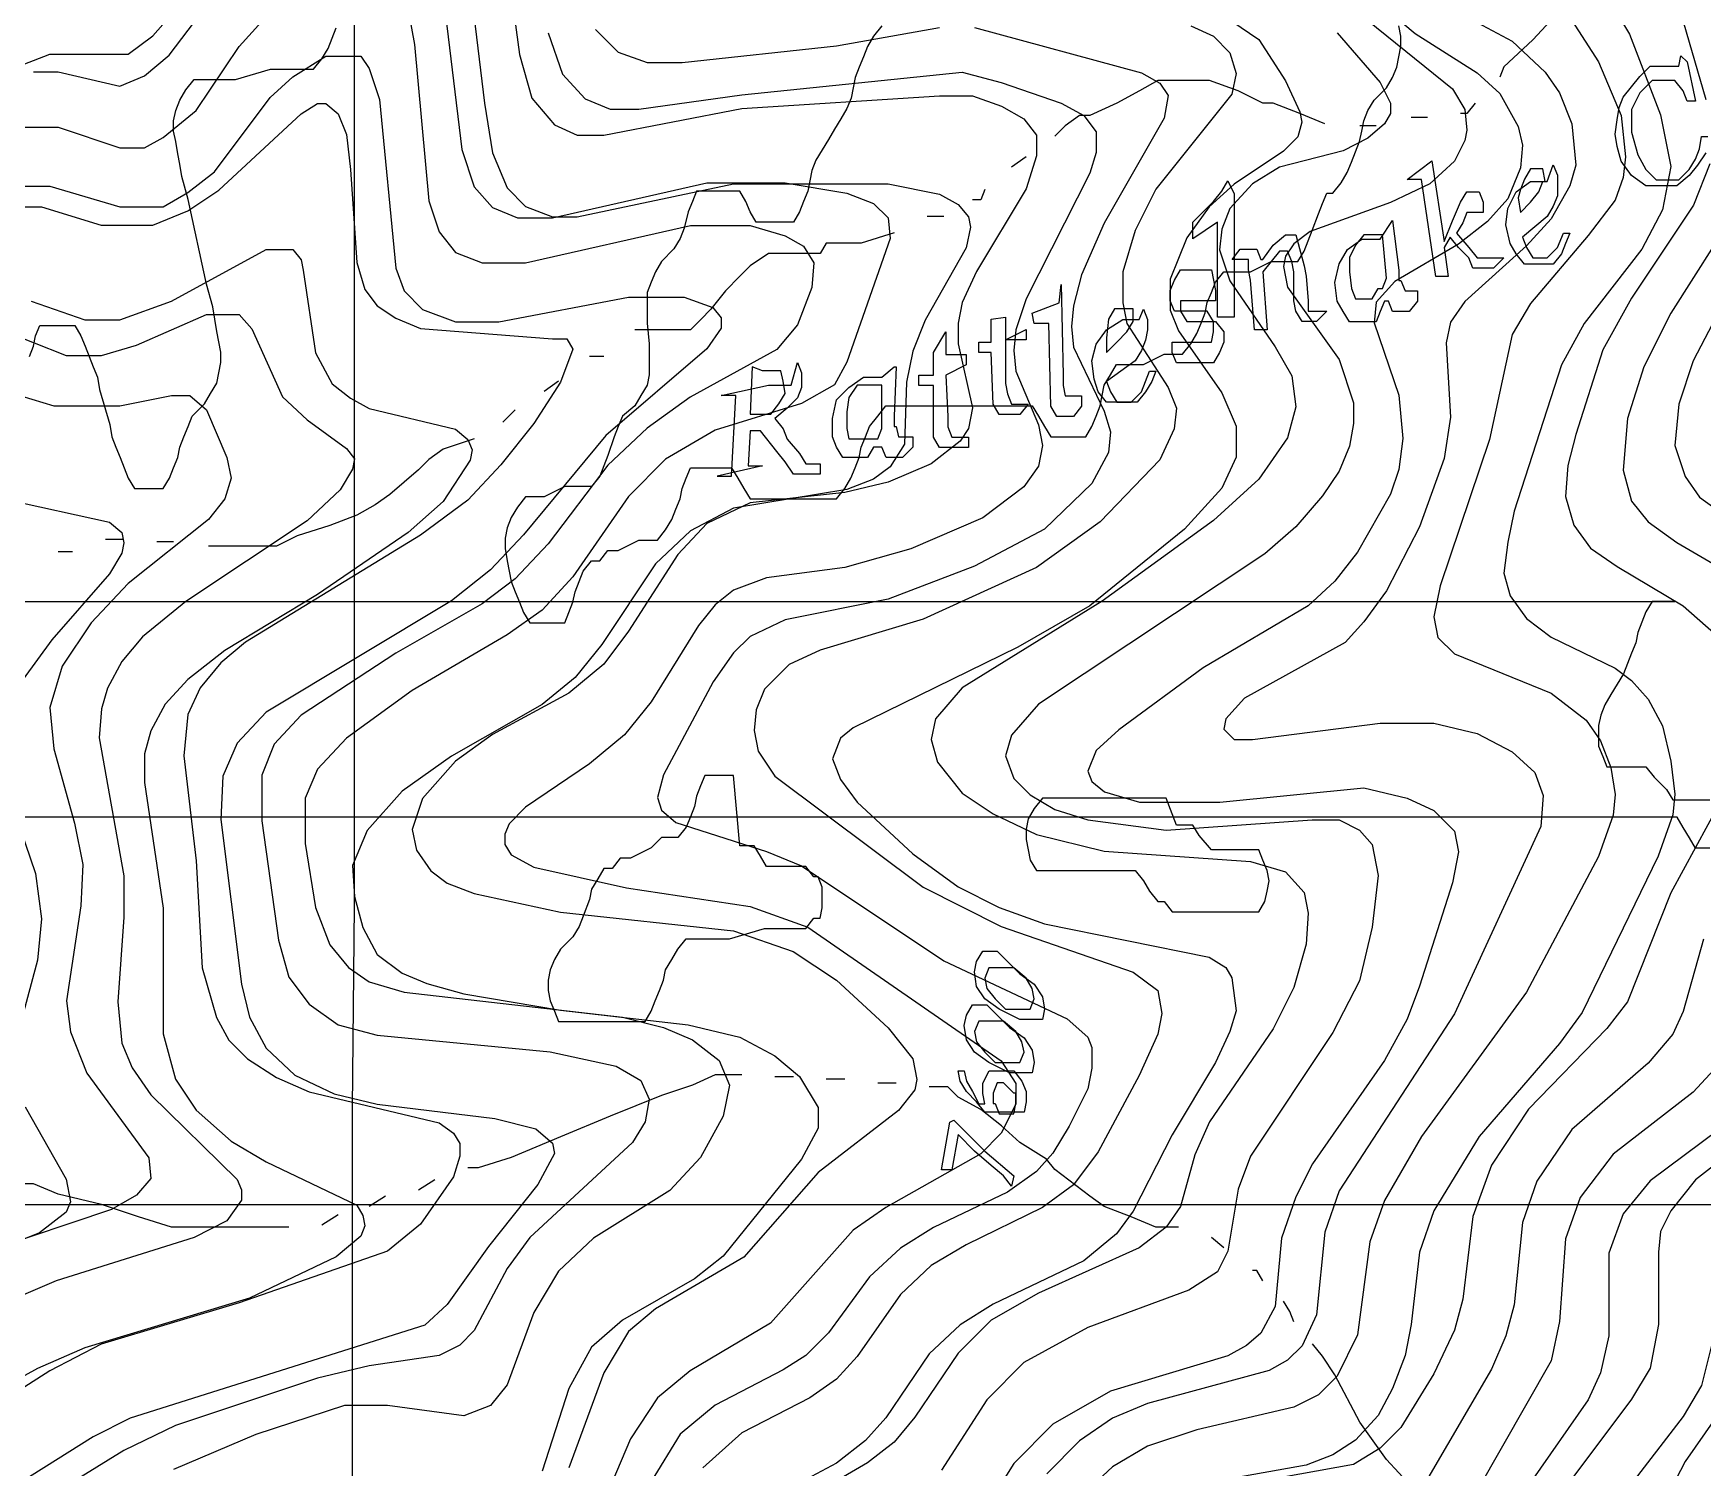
# Model space of a CAD drawing. Extents: x -0.82 to 6.83, y -0.63 to 7.9.
# Drawn here: x 1.7625 to 2.1898, y 4.105 to 4.4723 of the extents above; entities that cross this region are included whole.
import ezdxf

# ---------------------------------------------------------------- set-up
doc = ezdxf.new("R2010")
doc.units = 0
for name, color, linetype in [('Elevations', 7, 'CONTINUOUS'), ('Grid', 7, 'CONTINUOUS'), ('Labels', 7, 'CONTINUOUS'), ('topo', 7, 'CONTINUOUS'), ('topo_grid', 7, 'CONTINUOUS'), ('water', 7, 'CONTINUOUS'), ('white', 7, 'CONTINUOUS')]:
    doc.layers.add(name, color=color, linetype=linetype)

msp = doc.modelspace()

# ---------------------------------------------------------------- linework, layer by layer
at = {"layer": 'Elevations', "color": 1}
for points in [[(2.01501, 4.231398), (2.018701, 4.228752), (2.02081, 4.225577), (2.021336, 4.222402), (2.02081, 4.219756), (2.019228, 4.219756), (2.017645, 4.219756), (2.015007, 4.219756), (2.009735, 4.222402), (2.006044, 4.225048), (2.003936, 4.228223), (2.003409, 4.231927), (2.003936, 4.234573), (2.005518, 4.237219), (2.0071, 4.237219), (2.009209, 4.237219)], [(2.01132, 4.222429), (2.01501, 4.222429), (2.017648, 4.222429), (2.018701, 4.225074), (2.018174, 4.22772), (2.016592, 4.230366), (2.013429, 4.233012), (2.009738, 4.233012), (2.007103, 4.233012), (2.006047, 4.230366), (2.006574, 4.22772), (2.008683, 4.225074)], [(2.012374, 4.217693), (2.016065, 4.215047), (2.018174, 4.211872), (2.0187, 4.208697), (2.018174, 4.206051), (2.016591, 4.206051), (2.015009, 4.206051), (2.012374, 4.206051), (2.007102, 4.208697), (2.003411, 4.211343), (2.001302, 4.214518), (2.000776, 4.218222), (2.001302, 4.220868), (2.002884, 4.223513), (2.004467, 4.223513), (2.006575, 4.223513)], [(2.008683, 4.208723), (2.012374, 4.208723), (2.015009, 4.208723), (2.016065, 4.211369), (2.015538, 4.214015), (2.013956, 4.216661), (2.010792, 4.219306), (2.007102, 4.219306), (2.004467, 4.219306), (2.003411, 4.216661), (2.003938, 4.214015), (2.006046, 4.211369)], [(2.004466, 4.198166), (2.006048, 4.198166), (2.005522, 4.200812), (2.005522, 4.203458), (2.007104, 4.206633), (2.008686, 4.206633), (2.010795, 4.206633), (2.01343, 4.206633), (2.015539, 4.203987), (2.016592, 4.201341), (2.016592, 4.198695), (2.016065, 4.19605), (2.015012, 4.19605), (2.012903, 4.19605), (2.010795, 4.19605), (2.008159, 4.19605), (2.006051, 4.19605), (2.003942, 4.198695), (2.001304, 4.201341), (1.999722, 4.203987), (1.999195, 4.206633), (2.000778, 4.206633), (2.001304, 4.203987), (2.002886, 4.201341)], [(2.009738, 4.195547), (2.01132, 4.195547), (2.013429, 4.195547), (2.013955, 4.198193), (2.013955, 4.200839), (2.013429, 4.200839), (2.010791, 4.203484), (2.009209, 4.203484), (2.008153, 4.200839), (2.008153, 4.198193), (2.00868, 4.198193)], [(1.998138, 4.193959), (2.006047, 4.186022), (2.013429, 4.179672), (2.012902, 4.177026), (2.010794, 4.179672), (2.007629, 4.182318), (2.003412, 4.186022), (1.999194, 4.190255), (1.997611, 4.181259), (1.994976, 4.181259), (1.997085, 4.19343)]]:
    msp.add_lwpolyline(points, close=True, dxfattribs=at)
at = {"layer": 'Grid', "color": 1}
msp.add_lwpolyline([(2.069845, 4.431211), (2.069845, 4.399594), (2.065627, 4.399594), (2.065627, 4.423935), (2.0593, 4.419702), (2.0593, 4.423935), (2.061935, 4.426581), (2.064573, 4.429227), (2.066682, 4.431873), (2.068264, 4.434519)], close=True, dxfattribs=at)
at = {"layer": 'Labels', "color": 6}
msp.add_lwpolyline([(2.190585, 4.441689), (2.188476, 4.438514), (2.186367, 4.435868), (2.183204, 4.433222), (2.178986, 4.433222), (2.175295, 4.433222), (2.171604, 4.435868), (2.168969, 4.439572), (2.167916, 4.443276), (2.167389, 4.446451), (2.167916, 4.450155), (2.168442, 4.45333), (2.169495, 4.455976), (2.171604, 4.458622), (2.173713, 4.461268), (2.176348, 4.463914), (2.180566, 4.463914), (2.18373, 4.463914), (2.184257, 4.46656), (2.185842, 4.464972), (2.187951, 4.454918), (2.186368, 4.454918), (2.185842, 4.454918), (2.184786, 4.457564), (2.182678, 4.46021), (2.180042, 4.46021), (2.176879, 4.46021), (2.173715, 4.457035), (2.171607, 4.452801), (2.171607, 4.44698), (2.173189, 4.44116), (2.175298, 4.437455), (2.177933, 4.43481), (2.180568, 4.43481), (2.183732, 4.43481), (2.186367, 4.437455), (2.187949, 4.440101), (2.189002, 4.442747), (2.189529, 4.445922), (2.191111, 4.445922)], dxfattribs=at)
for points in [[(2.120463, 4.439651), (2.123627, 4.419014), (2.125736, 4.424306), (2.127845, 4.429068), (2.129424, 4.431714), (2.131006, 4.431714), (2.132588, 4.431714), (2.133644, 4.429068), (2.133644, 4.426422), (2.132062, 4.426422), (2.131006, 4.426422), (2.129424, 4.426422), (2.128371, 4.423776), (2.126789, 4.421131), (2.129953, 4.417426), (2.132062, 4.414781), (2.13417, 4.414781), (2.136279, 4.414781), (2.137332, 4.414781), (2.138388, 4.414781), (2.138914, 4.414781), (2.136279, 4.412135), (2.134697, 4.412135), (2.132588, 4.412135), (2.131006, 4.412135), (2.129953, 4.414781), (2.127315, 4.417426), (2.125206, 4.420072), (2.123624, 4.417426), (2.124677, 4.410018), (2.121514, 4.410018), (2.117823, 4.434889), (2.117823, 4.434889), (2.117823, 4.434889), (2.117297, 4.434889), (2.116241, 4.434889), (2.115188, 4.434889), (2.114132, 4.434889), (2.114132, 4.434889)], [(2.151571, 4.438593), (2.152624, 4.435947), (2.152624, 4.433301), (2.152624, 4.430656), (2.151571, 4.42801), (2.149989, 4.425364), (2.146826, 4.422718), (2.143662, 4.420072), (2.144718, 4.417426), (2.1463, 4.414781), (2.147882, 4.414781), (2.149991, 4.414781), (2.152626, 4.417426), (2.154208, 4.421131), (2.15579, 4.421131), (2.154735, 4.418485), (2.153682, 4.415839), (2.151573, 4.413193), (2.149464, 4.413193), (2.146829, 4.413193), (2.144191, 4.413193), (2.142082, 4.415839), (2.140503, 4.418485), (2.139447, 4.423247), (2.139974, 4.427481), (2.142082, 4.431714), (2.145773, 4.43436), (2.148409, 4.43436), (2.149991, 4.43436)], [(2.142608, 4.430153), (2.143135, 4.426449), (2.14577, 4.429095), (2.147879, 4.43174), (2.148932, 4.434386), (2.149458, 4.434386), (2.148932, 4.437561), (2.148405, 4.437561), (2.147352, 4.437561), (2.146825, 4.437561), (2.14577, 4.437561), (2.144188, 4.434915), (2.143135, 4.43227)], [(2.110446, 4.424359), (2.112028, 4.411659), (2.112028, 4.409013), (2.112557, 4.409013), (2.11361, 4.406367), (2.115193, 4.406367), (2.115719, 4.406367), (2.116772, 4.406367), (2.116772, 4.403721), (2.114664, 4.401075), (2.113081, 4.401075), (2.112026, 4.401075), (2.110443, 4.401075), (2.109388, 4.403721), (2.108864, 4.403721), (2.108338, 4.403721), (2.107282, 4.401075), (2.106229, 4.398429), (2.104647, 4.398429), (2.102011, 4.398429), (2.099376, 4.398429), (2.097794, 4.401075), (2.096212, 4.403721), (2.09568, 4.408484), (2.096738, 4.413246), (2.098847, 4.41695), (2.102538, 4.419596), (2.105173, 4.419596), (2.107282, 4.419596)], [(2.087774, 4.41277), (2.087774, 4.41277), (2.088298, 4.410124), (2.088824, 4.403774), (2.088824, 4.401128), (2.088824, 4.401128), (2.08988, 4.401128), (2.091462, 4.401128), (2.092521, 4.401128), (2.093576, 4.401128), (2.093576, 4.401128), (2.090936, 4.398482), (2.089353, 4.398482), (2.088298, 4.398482), (2.087247, 4.398482), (2.08566, 4.401128), (2.08566, 4.401128), (2.085133, 4.403774), (2.085133, 4.411182), (2.084607, 4.413828), (2.084607, 4.413828), (2.083551, 4.416474), (2.081442, 4.416474), (2.079334, 4.413828), (2.077225, 4.411182), (2.078278, 4.396366), (2.075115, 4.396366), (2.074062, 4.409066), (2.073535, 4.411711), (2.073535, 4.414357), (2.072482, 4.414357), (2.071427, 4.414357), (2.070374, 4.414357), (2.069318, 4.414357), (2.069318, 4.414357), (2.071427, 4.417003), (2.073009, 4.417003), (2.074591, 4.417003), (2.075644, 4.417003), (2.0767, 4.414357), (2.077226, 4.414357), (2.079862, 4.418061), (2.083025, 4.420707), (2.084608, 4.420707), (2.085663, 4.420707)], [(2.10201, 4.40433), (2.103063, 4.40433), (2.105172, 4.40433), (2.106754, 4.406975), (2.107807, 4.406975), (2.108863, 4.409621), (2.107807, 4.420734), (2.107281, 4.420734), (2.106228, 4.420734), (2.105172, 4.420734), (2.103063, 4.420734), (2.100954, 4.418088), (2.099375, 4.414913), (2.099375, 4.411209), (2.099901, 4.406975), (2.100954, 4.40433)], [(2.065098, 4.406446), (2.065098, 4.4038), (2.064045, 4.4038), (2.062989, 4.4038), (2.061936, 4.4038), (2.060881, 4.4038), (2.060354, 4.4038), (2.059828, 4.4038), (2.058775, 4.4038), (2.057192, 4.4038), (2.056666, 4.4038), (2.056139, 4.4038), (2.056139, 4.401155), (2.057721, 4.398509), (2.058777, 4.398509), (2.060886, 4.398509), (2.063521, 4.398509), (2.065103, 4.398509), (2.067212, 4.395863), (2.067212, 4.393217), (2.066156, 4.390571), (2.064574, 4.387925), (2.06141, 4.387925), (2.058775, 4.387925), (2.056666, 4.387925), (2.055084, 4.387925), (2.054031, 4.390571), (2.054031, 4.393217), (2.055084, 4.393217), (2.056666, 4.393217), (2.057719, 4.393217), (2.058246, 4.393217), (2.058775, 4.393217), (2.059828, 4.393217), (2.06141, 4.393217), (2.062992, 4.393217), (2.064045, 4.393217), (2.064572, 4.395863), (2.064572, 4.398509), (2.06299, 4.401155), (2.059299, 4.401155), (2.057717, 4.401155), (2.056135, 4.401155), (2.054553, 4.401155), (2.053497, 4.4038), (2.053497, 4.406446), (2.054553, 4.409092), (2.056135, 4.411738), (2.05877, 4.411738), (2.060352, 4.411738), (2.062461, 4.411738), (2.064043, 4.411738)], [(2.025555, 4.408007), (2.026082, 4.384724), (2.026082, 4.382078), (2.026608, 4.379432), (2.027135, 4.379432), (2.028717, 4.379432), (2.02977, 4.379432), (2.030826, 4.379432), (2.030826, 4.376786), (2.028717, 4.374141), (2.026608, 4.374141), (2.025552, 4.374141), (2.024499, 4.374141), (2.022917, 4.376786), (2.022917, 4.376786), (2.022917, 4.376786), (2.022391, 4.397953), (2.021864, 4.397953), (2.021864, 4.397953), (2.021338, 4.397953), (2.020811, 4.397953), (2.019755, 4.397953), (2.018702, 4.397953), (2.018176, 4.400599), (2.02503, 4.403245)], [(2.046645, 4.401684), (2.047698, 4.399038), (2.047698, 4.396392), (2.047171, 4.393746), (2.046116, 4.3911), (2.044534, 4.388455), (2.040843, 4.385809), (2.037152, 4.383163), (2.038207, 4.380517), (2.03979, 4.377871), (2.041372, 4.377871), (2.043481, 4.377871), (2.046116, 4.380517), (2.047171, 4.383163), (2.048225, 4.385809), (2.049807, 4.385809), (2.048754, 4.383163), (2.047171, 4.380517), (2.045063, 4.377871), (2.042954, 4.377871), (2.039791, 4.377871), (2.037153, 4.377871), (2.035044, 4.380517), (2.033991, 4.383692), (2.033465, 4.388455), (2.034518, 4.392688), (2.037153, 4.396392), (2.041371, 4.399038), (2.04348, 4.399038), (2.045588, 4.399038)], [(2.037154, 4.394302), (2.037154, 4.390598), (2.039792, 4.393244), (2.042427, 4.395889), (2.044009, 4.398535), (2.044009, 4.40171), (2.043483, 4.40171), (2.042956, 4.40171), (2.041903, 4.40171), (2.041377, 4.40171), (2.039268, 4.40171), (2.037686, 4.399064)], [(2.011319, 4.399594), (2.011319, 4.393773), (2.016592, 4.396419), (2.016592, 4.393773), (2.011319, 4.393773), (2.011319, 4.38266), (2.011846, 4.380014), (2.011846, 4.380014), (2.012901, 4.377369), (2.014481, 4.377369), (2.016063, 4.377369), (2.017119, 4.377369), (2.017119, 4.377369), (2.01501, 4.374723), (2.012372, 4.374723), (2.01079, 4.374723), (2.009734, 4.374723), (2.008152, 4.377369), (2.008152, 4.377369), (2.008152, 4.377369), (2.007623, 4.390598), (2.00446, 4.390598), (2.00446, 4.393244), (2.007623, 4.393244), (2.007623, 4.399064)], [(1.996029, 4.395889), (1.996029, 4.390069), (2.001301, 4.390069), (2.001301, 4.387423), (1.996029, 4.384777), (1.996556, 4.374194), (1.996556, 4.371548), (1.996556, 4.371548), (1.997611, 4.368902), (1.999194, 4.368902), (2.000776, 4.368902), (2.001831, 4.368902), (2.001831, 4.366256), (1.999723, 4.366256), (1.997087, 4.366256), (1.995505, 4.366256), (1.99445, 4.366256), (1.992867, 4.368902), (1.992867, 4.368902), (1.992867, 4.368902), (1.992867, 4.382131), (1.989176, 4.382131), (1.989176, 4.384777), (1.992867, 4.384777), (1.992867, 4.390598)], [(1.958067, 4.387978), (1.959123, 4.385333), (1.959123, 4.381628), (1.958067, 4.378983), (1.955432, 4.376337), (1.952269, 4.373691), (1.954378, 4.371045), (1.955431, 4.368399), (1.958595, 4.364695), (1.960177, 4.362049), (1.961233, 4.362049), (1.962815, 4.362049), (1.963868, 4.362049), (1.963868, 4.359403), (1.957014, 4.359403), (1.954905, 4.362578), (1.952797, 4.365224), (1.948578, 4.370516), (1.945943, 4.370516), (1.945417, 4.36152), (1.945417, 4.36152), (1.945417, 4.36152), (1.945943, 4.36152), (1.94647, 4.36152), (1.947523, 4.36152), (1.949105, 4.36152), (1.949105, 4.36152), (1.937506, 4.358874), (1.937506, 4.358874), (1.939086, 4.358874), (1.940141, 4.358874), (1.941197, 4.358874), (1.941197, 4.358874), (1.94225, 4.379512), (1.94225, 4.379512), (1.94225, 4.379512), (1.941724, 4.379512), (1.941197, 4.379512), (1.940141, 4.379512), (1.938559, 4.379512), (1.938559, 4.379512), (1.950685, 4.382158), (1.95385, 4.382158), (1.956485, 4.382158)], [(1.946468, 4.38692), (1.945941, 4.374749), (1.948577, 4.374749), (1.951212, 4.374749), (1.953321, 4.377395), (1.954903, 4.380041), (1.954376, 4.383216), (1.95385, 4.385862), (1.952794, 4.385862), (1.951212, 4.385862), (1.949103, 4.385862)], [(1.983375, 4.38692), (1.982848, 4.37422), (1.982848, 4.371574), (1.983375, 4.371574), (1.983901, 4.368928), (1.985484, 4.368928), (1.986537, 4.368928), (1.987592, 4.368928), (1.987592, 4.366283), (1.984957, 4.363637), (1.983375, 4.363637), (1.98074, 4.363637), (1.979684, 4.366283), (1.978631, 4.366283), (1.977575, 4.366283), (1.975993, 4.363637), (1.974411, 4.363637), (1.971776, 4.363637), (1.969664, 4.363637), (1.968082, 4.366283), (1.967026, 4.368928), (1.967026, 4.373691), (1.968082, 4.378453), (1.971245, 4.381628), (1.974936, 4.384274), (1.977571, 4.384274), (1.97968, 4.384274), (1.982844, 4.38692)], [(1.972303, 4.368479), (1.973356, 4.368479), (1.975468, 4.368479), (1.977576, 4.368479), (1.978629, 4.368479), (1.979682, 4.371124), (1.979682, 4.382237), (1.979156, 4.382237), (1.978629, 4.382237), (1.977576, 4.382237), (1.975468, 4.382237), (1.973359, 4.382237), (1.97125, 4.379062), (1.970724, 4.375358), (1.970724, 4.371124), (1.97125, 4.368479)]]:
    msp.add_lwpolyline(points, close=True, dxfattribs=at)
at = {"layer": 'topo', "color": 2}
for points in [[(1.872124, 4.502384), (1.877923, 4.454415), (1.880032, 4.441715), (1.883723, 4.432719), (1.888468, 4.427957), (1.895322, 4.425311), (1.901649, 4.425311), (1.94172, 4.433778), (1.981263, 4.433778), (1.994445, 4.431132), (1.99919, 4.428486), (2.001825, 4.425311), (2.002352, 4.422665), (2.001299, 4.417374), (1.990754, 4.398853), (1.987589, 4.390915), (1.986007, 4.382978), (1.985481, 4.367103), (1.981791, 4.361282), (1.977573, 4.358107), (1.970719, 4.355461), (1.94172, 4.350699), (1.930648, 4.344878), (1.921685, 4.336411), (1.907976, 4.315774), (1.901122, 4.307307), (1.892686, 4.300428), (1.869487, 4.287199), (1.856834, 4.278203), (1.84787, 4.268149), (1.84418, 4.259153), (1.844706, 4.251215), (1.846815, 4.243278), (1.850505, 4.236399), (1.856832, 4.231636), (1.863159, 4.22899), (1.87265, 4.226344), (1.89743, 4.222111), (1.930119, 4.218407), (1.943301, 4.215232), (1.952264, 4.210469), (1.958591, 4.205178), (1.963336, 4.19724), (1.963336, 4.191949), (1.959118, 4.184011), (1.939083, 4.15914), (1.931701, 4.153319), (1.913248, 4.142736), (1.905339, 4.135857), (1.899539, 4.125274), (1.892685, 4.104107)], [(2.180569, 4.490108), (2.190586, 4.455315)], [(1.759816, 4.464284), (1.76667, 4.46693), (1.779851, 4.46693), (1.786706, 4.46693), (1.793033, 4.471693), (1.804632, 4.484922)], [(1.866845, 4.486271), (1.872118, 4.442509), (1.875281, 4.432984), (1.880027, 4.427692), (1.886353, 4.425046), (1.895317, 4.425046), (1.93486, 4.434042), (1.954895, 4.434042), (1.970713, 4.431396), (1.977567, 4.428751), (1.981258, 4.425046), (1.981784, 4.419755), (1.970712, 4.388111), (1.967549, 4.38229), (1.959112, 4.377527), (1.936969, 4.370648), (1.924314, 4.36324), (1.914825, 4.353715), (1.900588, 4.333077), (1.892679, 4.324611), (1.883716, 4.318261), (1.859463, 4.303973), (1.842591, 4.291802), (1.83521, 4.283865), (1.832046, 4.276456), (1.832046, 4.264815), (1.834682, 4.248411), (1.838373, 4.238886), (1.843118, 4.233065), (1.848391, 4.229361), (1.857354, 4.226715), (1.913242, 4.220365), (1.923787, 4.217719), (1.931168, 4.214544), (1.938022, 4.209252), (1.940659, 4.202902), (1.939077, 4.194965), (1.933277, 4.184381), (1.925368, 4.175915), (1.90586, 4.163744), (1.896897, 4.155277), (1.89057, 4.144694), (1.883716, 4.126173), (1.879498, 4.120881), (1.872644, 4.118236), (1.853136, 4.120881), (1.842064, 4.120881), (1.819388, 4.113473), (1.798298, 4.104477)], [(1.857883, 4.481112), (1.859991, 4.46947), (1.863682, 4.429412), (1.866318, 4.421475), (1.870536, 4.416183), (1.87739, 4.413537), (1.888462, 4.413537), (1.930642, 4.423062), (1.945932, 4.423062), (1.954895, 4.420416), (1.95964, 4.41777), (1.962275, 4.413537), (1.961748, 4.407187), (1.958058, 4.397662), (1.952785, 4.391312), (1.930641, 4.379141), (1.919569, 4.371204), (1.909551, 4.361679), (1.894261, 4.34157), (1.885825, 4.332575), (1.877389, 4.326225), (1.855245, 4.313525), (1.830992, 4.29765), (1.824138, 4.290241), (1.820974, 4.282304), (1.820974, 4.270662), (1.825192, 4.240076), (1.827828, 4.230551), (1.833101, 4.223672), (1.840482, 4.21838), (1.8505, 4.215735), (1.894788, 4.211501), (1.91166, 4.207797), (1.917987, 4.204093), (1.920095, 4.19933), (1.919042, 4.19351), (1.915878, 4.188218), (1.889516, 4.163876), (1.883716, 4.155939), (1.87528, 4.140064), (1.87159, 4.13636), (1.866317, 4.133714), (1.848391, 4.131068), (1.83521, 4.127893), (1.798825, 4.115722), (1.785644, 4.109372), (1.748737, 4.086618)], [(1.762447, 4.462459), (1.768774, 4.462459), (1.784592, 4.458754), (1.790919, 4.4614), (1.797246, 4.466692), (1.808845, 4.482038)], [(1.884774, 4.482726), (1.886883, 4.466851), (1.890047, 4.455738), (1.895846, 4.448859), (1.901646, 4.446213), (1.9085, 4.446213), (1.943826, 4.453092), (1.994441, 4.456267), (2.002877, 4.456267), (2.010263, 4.453621), (2.016063, 4.450446), (2.019226, 4.446213), (2.019226, 4.440921), (2.016591, 4.432455), (2.003937, 4.411288), (2.000246, 4.403351), (1.999187, 4.398059), (1.999187, 4.392767), (2.002878, 4.376363), (2.001825, 4.371071), (1.999718, 4.367896), (1.992333, 4.362076), (1.981261, 4.357313), (1.970189, 4.354667), (1.945936, 4.352021), (1.934864, 4.34673), (1.927482, 4.338792), (1.914828, 4.319213), (1.9085, 4.310746), (1.899538, 4.303338), (1.88003, 4.292755), (1.87054, 4.285876), (1.862104, 4.276351), (1.859468, 4.268413), (1.860521, 4.263121), (1.864212, 4.25783), (1.86843, 4.254655), (1.875284, 4.252009), (1.897428, 4.247246), (1.941717, 4.242484), (1.957007, 4.237192), (1.968079, 4.229784), (1.98126, 4.217613), (1.987587, 4.209676), (1.988643, 4.204384), (1.988116, 4.201738), (1.983898, 4.196446), (1.963335, 4.180571), (1.944354, 4.158876), (1.921683, 4.145646), (1.914829, 4.139826), (1.908502, 4.129242), (1.899538, 4.104901)], [(2.123101, 4.479815), (2.141027, 4.47029), (2.149463, 4.462353), (2.153154, 4.457061), (2.156317, 4.449124), (2.157373, 4.43854), (2.155791, 4.433249), (2.151046, 4.424782), (2.144719, 4.417903), (2.128902, 4.403615), (2.125211, 4.398324), (2.124155, 4.393032), (2.125211, 4.373982), (2.123628, 4.363399), (2.117301, 4.345936), (2.108865, 4.329532), (2.103067, 4.321594), (2.09832, 4.316303), (2.072485, 4.302015), (2.06774, 4.296724), (2.067214, 4.294078), (2.069849, 4.291432), (2.074595, 4.291432), (2.107284, 4.295665), (2.120992, 4.295665), (2.132064, 4.293019), (2.141027, 4.288257), (2.146827, 4.282965), (2.148936, 4.277144), (2.148409, 4.269207), (2.126265, 4.221211), (2.096739, 4.175862), (2.093048, 4.165279), (2.090939, 4.144112), (2.087249, 4.136174), (2.083559, 4.13247), (2.078814, 4.129824), (2.047705, 4.121358), (2.038742, 4.117654), (2.030306, 4.111833), (2.02187, 4.103366)], [(2.164747, 4.482646), (2.171074, 4.472063), (2.178982, 4.451425), (2.18162, 4.438196), (2.179511, 4.427084), (2.174238, 4.41703), (2.159475, 4.39798), (2.153676, 4.387396), (2.141549, 4.349958), (2.139967, 4.34202), (2.138914, 4.334083), (2.140496, 4.328262), (2.144714, 4.322441), (2.15104, 4.317679), (2.167385, 4.309741), (2.171603, 4.306566), (2.175821, 4.301804), (2.179512, 4.294924), (2.181621, 4.285929), (2.182674, 4.277462), (2.182147, 4.27217), (2.178456, 4.261587), (2.158948, 4.221529), (2.153149, 4.213591), (2.132586, 4.189779), (2.120986, 4.170729), (2.117296, 4.160146), (2.115187, 4.141625), (2.113605, 4.133687), (2.110442, 4.125221), (2.106751, 4.118341), (2.100951, 4.111991), (2.095152, 4.108287), (2.088297, 4.105641), (2.067735, 4.101937)], [(1.759811, 4.448303), (1.768775, 4.448303), (1.784593, 4.443012), (1.790919, 4.443012), (1.795664, 4.445658), (1.804101, 4.452537), (1.815172, 4.468941), (1.820977, 4.475291)], [(2.069308, 4.47545), (2.076163, 4.470687), (2.083017, 4.460104), (2.086707, 4.452166), (2.087234, 4.44952), (2.086181, 4.445816), (2.08249, 4.442112), (2.069835, 4.433645), (2.063508, 4.427825), (2.057709, 4.419887), (2.053492, 4.409304), (2.053492, 4.401366), (2.0556, 4.396075), (2.066672, 4.3802), (2.070363, 4.371733), (2.070363, 4.363795), (2.066672, 4.355858), (2.057181, 4.345275), (2.032928, 4.325695), (2.014475, 4.315112), (1.972291, 4.294475), (1.969127, 4.291829), (1.967019, 4.286537), (1.969127, 4.281245), (1.973345, 4.275425), (1.987581, 4.262195), (1.99918, 4.253729), (2.009729, 4.248437), (2.021329, 4.244204), (2.063508, 4.235737), (2.067726, 4.233091), (2.069308, 4.230445), (2.070364, 4.221979), (2.068782, 4.216687), (2.065091, 4.20875), (2.054019, 4.190229), (2.044001, 4.17065), (2.039783, 4.164829), (2.031347, 4.15795), (2.008149, 4.146837), (1.999713, 4.141545), (1.9918, 4.134137), (1.980727, 4.117733), (1.975455, 4.111912), (1.968074, 4.106091), (1.950147, 4.096566)], [(2.104106, 4.475555), (2.125723, 4.458093), (2.128887, 4.452801), (2.129413, 4.44751), (2.128887, 4.444864), (2.126249, 4.439572), (2.119922, 4.433751), (2.109905, 4.428989), (2.089342, 4.42158), (2.085124, 4.418405), (2.083015, 4.41523), (2.082489, 4.412585), (2.083544, 4.407293), (2.096725, 4.388772), (2.100416, 4.37766), (2.100416, 4.372368), (2.099361, 4.366547), (2.096725, 4.360197), (2.092507, 4.353847), (2.085652, 4.34591), (2.077744, 4.33903), (2.019747, 4.300534), (2.012893, 4.292596), (2.011311, 4.287304), (2.01342, 4.281484), (2.017638, 4.27725), (2.023965, 4.273546), (2.032401, 4.2709), (2.052436, 4.268254), (2.089871, 4.2709), (2.096725, 4.2709), (2.101997, 4.268254), (2.105161, 4.26455), (2.10674, 4.256613), (2.105161, 4.243384), (2.101997, 4.229625), (2.095143, 4.216396), (2.074053, 4.184778), (2.07089, 4.176312), (2.068252, 4.160437), (2.065617, 4.155145), (2.058236, 4.150383), (2.032401, 4.140858), (2.016056, 4.131862), (2.006566, 4.122337), (1.994962, 4.104345)], [(2.109917, 4.47754), (2.116244, 4.472248), (2.132061, 4.462194), (2.137861, 4.456902), (2.142606, 4.448436), (2.143661, 4.443673), (2.143135, 4.437852), (2.139971, 4.429915), (2.134699, 4.424094), (2.127317, 4.418273), (2.110973, 4.408748), (2.106228, 4.403456), (2.105701, 4.398165), (2.112028, 4.379644), (2.113084, 4.368531), (2.112028, 4.360594), (2.10992, 4.354244), (2.101484, 4.339427), (2.095684, 4.332019), (2.08883, 4.325669), (2.061941, 4.309794), (2.040324, 4.293919), (2.034523, 4.288627), (2.032415, 4.283336), (2.03347, 4.28069), (2.036633, 4.278044), (2.045596, 4.275398), (2.066159, 4.275398), (2.103066, 4.279102), (2.114138, 4.276456), (2.120993, 4.273281), (2.126265, 4.26799), (2.127321, 4.262698), (2.125739, 4.254761), (2.117303, 4.228302), (2.114139, 4.219836), (2.10834, 4.209252), (2.089886, 4.182794), (2.085668, 4.174327), (2.081977, 4.163744), (2.080395, 4.146281), (2.076704, 4.139402), (2.073013, 4.136227), (2.068268, 4.133581), (2.038215, 4.124586), (2.023452, 4.116119), (2.013435, 4.106065), (1.999195, 4.083311)], [(2.156313, 4.475582), (2.163167, 4.464999), (2.168967, 4.45124), (2.17002, 4.440657), (2.169493, 4.435365), (2.167384, 4.429544), (2.16053, 4.420549), (2.145767, 4.403086), (2.141022, 4.395149), (2.135222, 4.368267), (2.122568, 4.330828), (2.120986, 4.322891), (2.122039, 4.317599), (2.126257, 4.313366), (2.151038, 4.303312), (2.160001, 4.296433), (2.163691, 4.291141), (2.166329, 4.284262), (2.167382, 4.277383), (2.166856, 4.272091), (2.163165, 4.261508), (2.144712, 4.226715), (2.117822, 4.189805), (2.108332, 4.173401), (2.104641, 4.162818), (2.101478, 4.139005), (2.096205, 4.128422), (2.09146, 4.12366), (2.085133, 4.120485), (2.060353, 4.114664), (2.047699, 4.11043), (2.038736, 4.105139), (2.032409, 4.099318)], [(1.894261, 4.472433), (1.897952, 4.46185), (1.903752, 4.4555), (1.910079, 4.452854), (1.91746, 4.452854), (1.943822, 4.456558), (2.000242, 4.462379), (2.01026, 4.459733), (2.02555, 4.454442), (2.031349, 4.451267), (2.034513, 4.447033), (2.034513, 4.441742), (2.032931, 4.43645), (2.016587, 4.404277), (2.013949, 4.396339), (2.013422, 4.391048), (2.013949, 4.385756), (2.019749, 4.371998), (2.020802, 4.366706), (2.019749, 4.361414), (2.016058, 4.356123), (2.005513, 4.348185), (1.987055, 4.340248), (1.970184, 4.335485), (1.950148, 4.332839), (1.941712, 4.329664), (1.936967, 4.32596), (1.932749, 4.320668), (1.920623, 4.301089), (1.913768, 4.292623), (1.904805, 4.285214), (1.888461, 4.274102), (1.884243, 4.269868), (1.883187, 4.267223), (1.883187, 4.264577), (1.884769, 4.261931), (1.890569, 4.258756), (1.914296, 4.253464), (1.945929, 4.248702), (1.960692, 4.24341), (2.010259, 4.209146), (2.013949, 4.203326), (2.013949, 4.198034), (2.010259, 4.190626), (2.004986, 4.185334), (1.980727, 4.171576), (1.972293, 4.165755), (1.951203, 4.141942), (1.930639, 4.129771), (1.922203, 4.122892), (1.915349, 4.112309), (1.901642, 4.080162)], [(1.906392, 4.473306), (1.912191, 4.467486), (1.919573, 4.46484), (1.928536, 4.46484), (1.968079, 4.469073), (1.994442, 4.473836)], [(2.003405, 4.473836), (2.046116, 4.462194), (2.050861, 4.459548), (2.05297, 4.456373), (2.051917, 4.450552), (2.036627, 4.423671), (2.030827, 4.410441), (2.028718, 4.402504), (2.028191, 4.397212), (2.028718, 4.391921), (2.036627, 4.375516), (2.038209, 4.370225), (2.037682, 4.364933), (2.033464, 4.356996), (2.021338, 4.345354), (2.003408, 4.335829), (1.981264, 4.327362), (1.9549, 4.322071), (1.945937, 4.317837), (1.941719, 4.313604), (1.936448, 4.306196), (1.923793, 4.282383), (1.922211, 4.276562), (1.923267, 4.273387), (1.926957, 4.270212), (1.950156, 4.262804), (1.959119, 4.2591), (1.995499, 4.234758), (2.027138, 4.219941), (2.032411, 4.215179), (2.033464, 4.212533), (2.033464, 4.207241), (2.032411, 4.20195), (2.027666, 4.192425), (2.023448, 4.185546), (2.01923, 4.180783), (2.011848, 4.175491), (1.992863, 4.166496), (1.984427, 4.161204), (1.976518, 4.153796), (1.965973, 4.139508), (1.960174, 4.133687), (1.954374, 4.129983), (1.936975, 4.120987), (1.928012, 4.113579), (1.92063, 4.101408)], [(2.058764, 4.47418), (2.064564, 4.471534), (2.068782, 4.4673), (2.070364, 4.462009), (2.069309, 4.456717), (2.049801, 4.432375), (2.044529, 4.421792), (2.041365, 4.411209), (2.041365, 4.403271), (2.04242, 4.39798), (2.052965, 4.381575), (2.055074, 4.376284), (2.054548, 4.370992), (2.050858, 4.363055), (2.035567, 4.34718), (2.019222, 4.335538), (1.99022, 4.322309), (1.963858, 4.314371), (1.955949, 4.310667), (1.949622, 4.304317), (1.947513, 4.299025), (1.946986, 4.293734), (1.948042, 4.288442), (1.952259, 4.282092), (1.990221, 4.253596), (2.010261, 4.243542), (2.044005, 4.231901), (2.050331, 4.227138), (2.051387, 4.221317), (2.050331, 4.216026), (2.045586, 4.205442), (2.035041, 4.185863), (2.028714, 4.177396), (2.020806, 4.171576), (2.001293, 4.162051), (1.99233, 4.156759), (1.984421, 4.149351), (1.973349, 4.133476), (1.968077, 4.127655), (1.961223, 4.122892), (1.943823, 4.113896), (1.933806, 4.104901)], [(2.096204, 4.472407), (2.107276, 4.459707), (2.109911, 4.454415), (2.109911, 4.451769), (2.108329, 4.449124), (2.104111, 4.445419), (2.097784, 4.442244), (2.08144, 4.438011), (2.074586, 4.433778), (2.068786, 4.427428), (2.066678, 4.422136), (2.066151, 4.416844), (2.068786, 4.408907), (2.080386, 4.391974), (2.084604, 4.384565), (2.085657, 4.376628), (2.083549, 4.36869), (2.076167, 4.358107), (2.064568, 4.347524), (2.036097, 4.326886), (2.000243, 4.304661), (1.993385, 4.296724), (1.99233, 4.291432), (1.993912, 4.285611), (2.000243, 4.277674), (2.008152, 4.272382), (2.019224, 4.26709), (2.036623, 4.262857), (2.074058, 4.260211), (2.083021, 4.257565), (2.087766, 4.252274), (2.088819, 4.246982), (2.088292, 4.239044), (2.085129, 4.227932), (2.079857, 4.217349), (2.063512, 4.193536), (2.059821, 4.185069), (2.05613, 4.17184), (2.05244, 4.166549), (2.045585, 4.161257), (2.01975, 4.149615), (2.007619, 4.142736), (1.999184, 4.134269), (1.988111, 4.117865), (1.982839, 4.111515), (1.975985, 4.106224), (1.957004, 4.095111)], [(1.759813, 4.433143), (1.766668, 4.433143), (1.784593, 4.427851), (1.795665, 4.427851), (1.801992, 4.431555), (1.808846, 4.436847), (1.823087, 4.455897), (1.828887, 4.461189), (1.837322, 4.46648), (1.844177, 4.46648), (1.846285, 4.46648), (1.848394, 4.463305), (1.851029, 4.455368), (1.855247, 4.412135), (1.857356, 4.406314), (1.862101, 4.401551), (1.870537, 4.398376), (1.881609, 4.398376), (1.914826, 4.404726), (1.929061, 4.404726), (1.936443, 4.402081), (1.938552, 4.399435), (1.938552, 4.396789), (1.934861, 4.391497), (1.909026, 4.369272), (1.887936, 4.343872), (1.8795, 4.334876), (1.869483, 4.326939), (1.822031, 4.29847), (1.814645, 4.290532), (1.810954, 4.282066), (1.810427, 4.270953), (1.815704, 4.228779), (1.817813, 4.220312), (1.822031, 4.212374), (1.829412, 4.205495), (1.83943, 4.200733), (1.850502, 4.198087), (1.880555, 4.194383), (1.8911, 4.191737), (1.895318, 4.188033), (1.895844, 4.185387), (1.891626, 4.177449), (1.878972, 4.161574), (1.868427, 4.146758), (1.862628, 4.141466), (1.787227, 4.117654), (1.777737, 4.112891), (1.739775, 4.089079)], [(1.757702, 4.427904), (1.764556, 4.427904), (1.779846, 4.423141), (1.7867, 4.423141), (1.793028, 4.423141), (1.801991, 4.426846), (1.809899, 4.432137), (1.830993, 4.451716), (1.835211, 4.454362), (1.83732, 4.454362), (1.840484, 4.451716), (1.842592, 4.446425), (1.843646, 4.437429), (1.845228, 4.413616), (1.847336, 4.406737), (1.850499, 4.402504), (1.855245, 4.399329), (1.861572, 4.396683), (1.895315, 4.394037), (1.899006, 4.394037), (1.900589, 4.391391), (1.897425, 4.382925), (1.890571, 4.372341), (1.882135, 4.361758), (1.873699, 4.352762), (1.861573, 4.343766), (1.816757, 4.316356), (1.810426, 4.311064), (1.805153, 4.304714), (1.80199, 4.297835), (1.800934, 4.287251), (1.804098, 4.260343), (1.805678, 4.232933), (1.809369, 4.220233), (1.812532, 4.214412), (1.817282, 4.209649), (1.824663, 4.204887), (1.833099, 4.201183), (1.866316, 4.193245), (1.870007, 4.190599), (1.871589, 4.187953), (1.871589, 4.184778), (1.870007, 4.179487), (1.861571, 4.167316), (1.853135, 4.160437), (1.815169, 4.147208), (1.779843, 4.136624), (1.766662, 4.129745), (1.737664, 4.111224)], [(2.191641, 4.438911), (2.187423, 4.428327), (2.171606, 4.404515), (2.164225, 4.391286), (2.15737, 4.36959), (2.155262, 4.361652), (2.154735, 4.353715), (2.156844, 4.346306), (2.161062, 4.340486), (2.167917, 4.335723), (2.184788, 4.325669), (2.192701, 4.31879)], [(2.198496, 4.427084), (2.18162, 4.400625), (2.174767, 4.386867), (2.170549, 4.373638), (2.169495, 4.360409), (2.171604, 4.352471), (2.175821, 4.34718), (2.183203, 4.341888), (2.199552, 4.332363)], [(1.761926, 4.403695), (1.775634, 4.398932), (1.784598, 4.398932), (1.797779, 4.403695), (1.822036, 4.416924), (1.826254, 4.416924), (1.828892, 4.416924), (1.831, 4.414278), (1.831529, 4.411632), (1.834692, 4.390465), (1.83891, 4.382528), (1.843655, 4.378824), (1.8484, 4.376178), (1.870545, 4.370886), (1.873708, 4.36824), (1.874764, 4.365595), (1.874237, 4.362949), (1.867382, 4.352365), (1.858419, 4.344428), (1.835221, 4.328553), (1.811494, 4.314265), (1.802, 4.306857), (1.7962, 4.300507), (1.792509, 4.293628), (1.790927, 4.287807), (1.790927, 4.280399), (1.795673, 4.248252), (1.795673, 4.216079), (1.798836, 4.204437), (1.804109, 4.196499), (1.813072, 4.188562), (1.822039, 4.18327), (1.845238, 4.172158), (1.846821, 4.169512), (1.847347, 4.166866), (1.846291, 4.16422), (1.839965, 4.158929), (1.81782, 4.148345), (1.775636, 4.135645), (1.76351, 4.130354), (1.752965, 4.124533)], [(2.194275, 4.401684), (2.187421, 4.388455), (2.18373, 4.377342), (2.182677, 4.366759), (2.185312, 4.358821), (2.189003, 4.35353), (2.194802, 4.349296)], [(1.75349, 4.39663), (1.770889, 4.389751), (1.779852, 4.389751), (1.788815, 4.392397), (1.806741, 4.400334), (1.810959, 4.400334), (1.815177, 4.400334), (1.818345, 4.39663), (1.826254, 4.379168), (1.832581, 4.373347), (1.842598, 4.365939), (1.844707, 4.363293), (1.84418, 4.360647), (1.841017, 4.355355), (1.832581, 4.347418), (1.801469, 4.32678), (1.790397, 4.317784), (1.785125, 4.311434), (1.781434, 4.304555), (1.779852, 4.299264), (1.779326, 4.291855), (1.785653, 4.256533), (1.785653, 4.24595), (1.78407, 4.224254), (1.785126, 4.213671), (1.787761, 4.207321), (1.792506, 4.200442), (1.814651, 4.178746), (1.815709, 4.1761), (1.815709, 4.173454), (1.812015, 4.168163), (1.803579, 4.163929), (1.768254, 4.152817), (1.750855, 4.145408)], [(1.753489, 4.381152), (1.767725, 4.376919), (1.775634, 4.376919), (1.784597, 4.376919), (1.797778, 4.379565), (1.802523, 4.379565), (1.806741, 4.37586), (1.812013, 4.36369), (1.813069, 4.358398), (1.811492, 4.353106), (1.807269, 4.347815), (1.786707, 4.33141), (1.777216, 4.321356), (1.769835, 4.310244), (1.766671, 4.29966), (1.767726, 4.289077), (1.772999, 4.270027), (1.775107, 4.259444), (1.774581, 4.24886), (1.770891, 4.224519), (1.771944, 4.216581), (1.776162, 4.205998), (1.791979, 4.184302), (1.792508, 4.17901), (1.788817, 4.174777), (1.78249, 4.171073), (1.750855, 4.16049)], [(1.755598, 4.352948), (1.78196, 4.347127), (1.785123, 4.344481), (1.78565, 4.341835), (1.785123, 4.339189), (1.78196, 4.333898), (1.767197, 4.316964), (1.759815, 4.30691)], [(1.75507, 4.280452), (1.762979, 4.257168), (1.764561, 4.245527), (1.763505, 4.234943), (1.757705, 4.213248)], [(2.197448, 4.281219), (2.181626, 4.252221), (2.170554, 4.224281), (2.165281, 4.217401), (2.145246, 4.196764), (2.135756, 4.182476), (2.13101, 4.169247), (2.128374, 4.148081), (2.126266, 4.140143), (2.120994, 4.129031), (2.112558, 4.115272), (2.107285, 4.109981), (2.100431, 4.105747), (2.067742, 4.099926)], [(2.19006, 4.240288), (2.184788, 4.221767), (2.182152, 4.215946), (2.175825, 4.208538), (2.156316, 4.191605), (2.147353, 4.178375), (2.143663, 4.167792), (2.141555, 4.146625), (2.139446, 4.138688), (2.135755, 4.130221), (2.118883, 4.101223)], [(2.193748, 4.208009), (2.187421, 4.20113), (2.166859, 4.185255), (2.158423, 4.174142), (2.154732, 4.163559), (2.15315, 4.142392), (2.151041, 4.132338), (2.125734, 4.088047)], [(1.760343, 4.197373), (1.770888, 4.178852), (1.771941, 4.173031), (1.770888, 4.170385), (1.764034, 4.165093), (1.733453, 4.152923)], [(2.198495, 4.194859), (2.176346, 4.178455), (2.169492, 4.169988), (2.165801, 4.159934), (2.165801, 4.138767), (2.163692, 4.129242), (2.160529, 4.122363), (2.145766, 4.101196)], [(2.209045, 4.195044), (2.187955, 4.17864), (2.181628, 4.170703), (2.178993, 4.165411), (2.178466, 4.160119), (2.178466, 4.141598), (2.176357, 4.130486), (2.171612, 4.122548), (2.15579, 4.101382)], [(2.192174, 4.136598), (2.189539, 4.126014), (2.184794, 4.118077), (2.170553, 4.099556)], [(2.200081, 4.127681), (2.185318, 4.106515), (2.179518, 4.095402)]]:
    msp.add_lwpolyline(points, dxfattribs=at)
at = {"layer": 'topo_grid', "color": 7}
for points in [[(1.843644, 3.785337), (1.843644, 3.83701), (1.843644, 3.888683), (1.843644, 3.939827), (1.844171, 3.9915), (1.844171, 4.042644), (1.844171, 4.094317), (1.844171, 4.145964), (1.844171, 4.197108), (1.844697, 4.248781), (1.844697, 4.299925), (1.844697, 4.351598), (1.844697, 4.403271), (1.844697, 4.454415), (1.844697, 4.506088), (1.845224, 4.557232), (1.845224, 4.608905), (1.845224, 4.660579), (1.845224, 4.711723)], [(1.744527, 4.172343), (1.781961, 4.172343), (1.818868, 4.172343), (1.856307, 4.172343), (1.893214, 4.172343), (1.930648, 4.172343), (1.967556, 4.172343), (2.004994, 4.172343), (2.042429, 4.172343), (2.079336, 4.172343), (2.11677, 4.172343), (2.153678, 4.172343), (2.191112, 4.172343), (2.228024, 4.172343), (2.265458, 4.172343), (2.302892, 4.172343), (2.339799, 4.172343), (2.377238, 4.172343), (2.414146, 4.172343)]]:
    msp.add_lwpolyline(points, dxfattribs=at)
at = {"layer": 'water', "color": 4}
for points in [[(2.189006, 4.510295), (2.183206, 4.510295), (2.176352, 4.510295), (2.174243, 4.507649), (2.172661, 4.507649), (2.170026, 4.504474), (2.166335, 4.499712), (2.160535, 4.490716), (2.15579, 4.482779), (2.153155, 4.478016), (2.146301, 4.470608), (2.138919, 4.463729), (2.137866, 4.461083)], [(2.093045, 4.44915), (2.086718, 4.451796), (2.079864, 4.454442), (2.077226, 4.454442), (2.070899, 4.457617), (2.063518, 4.460263), (2.058246, 4.460263), (2.054028, 4.460263), (2.050337, 4.460263), (2.045592, 4.457617), (2.039792, 4.454442), (2.032938, 4.451267), (2.030303, 4.451267), (2.026612, 4.448621), (2.023977, 4.445975)], [(2.131535, 4.454415), (2.129426, 4.451769), (2.127844, 4.451769)], [(2.119407, 4.450738), (2.116244, 4.450738), (2.115188, 4.450738)], [(2.106226, 4.448621), (2.104645, 4.448621), (2.102008, 4.448621)], [(2.016593, 4.44071), (2.012902, 4.438064)], [(2.006047, 4.43227), (2.004994, 4.429624), (2.002885, 4.429624)], [(1.995502, 4.425417), (1.993393, 4.425417), (1.991285, 4.425417)], [(1.982848, 4.42121), (1.974412, 4.418564), (1.965449, 4.418564), (1.963867, 4.415918), (1.955431, 4.415918), (1.950686, 4.415918), (1.945941, 4.412743), (1.943306, 4.410098), (1.939615, 4.406393), (1.935924, 4.401631), (1.933288, 4.398985), (1.930653, 4.396339), (1.928015, 4.396339), (1.92327, 4.396339), (1.917998, 4.396339), (1.916416, 4.396339)], [(1.908505, 4.389566), (1.906923, 4.389566), (1.904814, 4.389566)], [(1.896905, 4.383242), (1.893215, 4.380596)], [(1.885833, 4.37586), (1.882669, 4.372685)], [(1.875287, 4.368479), (1.867379, 4.365833), (1.863688, 4.363187), (1.861053, 4.360541), (1.857362, 4.357366), (1.853671, 4.354191), (1.84998, 4.351545), (1.845235, 4.348899), (1.838381, 4.346254), (1.829945, 4.343608), (1.824673, 4.340962), (1.8194, 4.340962), (1.813073, 4.340962), (1.80991, 4.340962), (1.807275, 4.340962)], [(1.785653, 4.342629), (1.780908, 4.342629)], [(1.798308, 4.3421), (1.79409, 4.3421)], [(1.772472, 4.33948), (1.770363, 4.33948), (1.768781, 4.33948)], [(1.943831, 4.205548), (1.943302, 4.205548), (1.936976, 4.205548), (1.931176, 4.202902), (1.923267, 4.200256), (1.910086, 4.194965), (1.897432, 4.189673), (1.884778, 4.184381), (1.876342, 4.181736), (1.873707, 4.181736)], [(1.957012, 4.205019), (1.952267, 4.205019)], [(1.970193, 4.20449), (1.965448, 4.20449)], [(1.983375, 4.203458), (1.97863, 4.203458)], [(2.055609, 4.166549), (2.054027, 4.166549), (2.049809, 4.166549), (2.043482, 4.169194), (2.036628, 4.17184), (2.032938, 4.174486), (2.023974, 4.181365), (2.021865, 4.184011), (2.015011, 4.188244), (2.010266, 4.192478), (2.004994, 4.196711), (1.999194, 4.199886), (1.996559, 4.202532), (1.99445, 4.202532), (1.992342, 4.202532), (1.991815, 4.202532)], [(1.827834, 4.166549), (1.826778, 4.166549), (1.823088, 4.166549), (1.818871, 4.166549), (1.810435, 4.166549), (1.80569, 4.166549), (1.797781, 4.166549), (1.789345, 4.169194), (1.779855, 4.172369), (1.768782, 4.175015), (1.762456, 4.177661), (1.75771, 4.177661), (1.754547, 4.180307)], [(1.865269, 4.178666), (1.861051, 4.176021)], [(1.852615, 4.17446), (1.848397, 4.171814)], [(1.840488, 4.169697), (1.83627, 4.167051)], [(2.067209, 4.161257), (2.064046, 4.163903)], [(2.077227, 4.152843), (2.075645, 4.155489), (2.074589, 4.155489)], [(2.085136, 4.142286), (2.08408, 4.144932), (2.082498, 4.147578)], [(2.134698, 4.075849), (2.133116, 4.078495), (2.127844, 4.085374), (2.123626, 4.089608), (2.11519, 4.100191), (2.108863, 4.10707), (2.102008, 4.116595), (2.095681, 4.128766), (2.092518, 4.133529), (2.089882, 4.136704)]]:
    msp.add_lwpolyline(points, dxfattribs=at)
at = {"layer": 'white', "color": 7}
for points in [[(1.761444, 4.389566), (1.762497, 4.392212), (1.763026, 4.394858), (1.764079, 4.397503), (1.765662, 4.397503), (1.767244, 4.397503), (1.769353, 4.397503), (1.771461, 4.397503), (1.773044, 4.397503), (1.774626, 4.394858), (1.775679, 4.392212), (1.776734, 4.389566), (1.777788, 4.38692), (1.778843, 4.384274), (1.77937, 4.381099), (1.782005, 4.372103), (1.782532, 4.368928), (1.783587, 4.366283), (1.78464, 4.363637), (1.785696, 4.360991), (1.786749, 4.358345), (1.788331, 4.355699), (1.789913, 4.355699), (1.792022, 4.355699), (1.794131, 4.355699), (1.795713, 4.355699), (1.797295, 4.358345), (1.798351, 4.360991), (1.799404, 4.363637), (1.799931, 4.366283), (1.800986, 4.368928), (1.802039, 4.371574), (1.803095, 4.37422), (1.806258, 4.377395), (1.80784, 4.380041), (1.809422, 4.382687), (1.809949, 4.385333), (1.810475, 4.387978), (1.810475, 4.390624), (1.809949, 4.39327), (1.809422, 4.395916), (1.808896, 4.399091), (1.808369, 4.402266), (1.806787, 4.408087), (1.802042, 4.429783), (1.80046, 4.435603), (1.799934, 4.438778), (1.799407, 4.441424), (1.798881, 4.444599), (1.798354, 4.447245), (1.798354, 4.449891), (1.798881, 4.452537), (1.799934, 4.455183), (1.801516, 4.457828), (1.803625, 4.460474), (1.805733, 4.460474), (1.808369, 4.460474), (1.811532, 4.460474), (1.814168, 4.460474), (1.823131, 4.46312), (1.826295, 4.46312), (1.82893, 4.46312), (1.831565, 4.46312), (1.8342, 4.46312), (1.836309, 4.465766), (1.837891, 4.468412), (1.838944, 4.471058), (1.84, 4.473703)], [(1.979681, 4.474233), (1.977572, 4.471587), (1.97599, 4.468941), (1.974937, 4.466295), (1.973881, 4.463649), (1.972828, 4.461003), (1.972302, 4.458358), (1.971775, 4.455712), (1.970719, 4.453066), (1.969137, 4.45042), (1.967555, 4.447774), (1.965975, 4.445128), (1.964393, 4.442483), (1.962811, 4.439837), (1.961758, 4.437191), (1.961231, 4.434545), (1.960705, 4.431899), (1.959649, 4.429253), (1.958593, 4.426608), (1.957011, 4.423962), (1.955429, 4.423962), (1.95332, 4.423962), (1.951212, 4.423962), (1.949629, 4.423962), (1.947521, 4.423962), (1.945941, 4.426608), (1.944885, 4.429253), (1.943303, 4.431899), (1.941194, 4.431899), (1.939612, 4.431899), (1.937504, 4.431899), (1.935395, 4.431899), (1.933813, 4.431899), (1.93223, 4.431899), (1.931177, 4.429253), (1.930122, 4.426608), (1.929069, 4.422374), (1.928013, 4.419728), (1.926431, 4.417083), (1.923268, 4.413908), (1.921685, 4.411262), (1.920632, 4.408616), (1.919577, 4.40597), (1.919577, 4.403324), (1.919577, 4.400678), (1.919577, 4.398033), (1.920106, 4.392741), (1.920106, 4.390095), (1.920106, 4.387449), (1.920106, 4.384803), (1.919577, 4.382158), (1.917994, 4.379512), (1.916412, 4.376866), (1.913248, 4.37422), (1.912195, 4.371574), (1.91114, 4.368928), (1.90956, 4.364166), (1.908504, 4.36152), (1.907451, 4.358874), (1.905343, 4.356228), (1.903234, 4.356228), (1.901125, 4.356228), (1.89849, 4.356228), (1.893217, 4.353583), (1.890582, 4.353583), (1.888473, 4.353583), (1.886364, 4.350937), (1.884782, 4.348291), (1.883729, 4.345645), (1.883202, 4.342999), (1.883202, 4.340353), (1.883729, 4.337178), (1.884255, 4.334533), (1.884782, 4.331887), (1.885835, 4.329241), (1.886891, 4.326595), (1.887944, 4.323949), (1.889526, 4.321303), (1.891108, 4.321303), (1.893217, 4.321303), (1.895326, 4.321303), (1.896908, 4.321303), (1.89849, 4.321303), (1.899546, 4.323949), (1.900599, 4.326595), (1.901125, 4.329241), (1.902181, 4.331887), (1.903234, 4.334533), (1.905343, 4.337178), (1.907451, 4.337178), (1.90956, 4.339824), (1.912195, 4.339824), (1.917468, 4.34247), (1.920103, 4.34247), (1.922212, 4.34247), (1.924321, 4.345116), (1.925903, 4.347762), (1.926956, 4.350408), (1.928012, 4.353053), (1.928538, 4.355699), (1.929591, 4.358345), (1.930647, 4.360991), (1.932229, 4.360991), (1.933812, 4.360991), (1.93592, 4.360991), (1.938029, 4.360991), (1.939611, 4.360991), (1.941193, 4.360991), (1.942776, 4.358345), (1.944358, 4.355699), (1.94594, 4.353053), (1.948049, 4.353053), (1.950157, 4.353053), (1.952793, 4.353053), (1.955428, 4.353053), (1.958063, 4.353053), (1.960701, 4.353053), (1.963336, 4.353053), (1.965972, 4.353053), (1.96808, 4.353053), (1.970189, 4.355699), (1.971771, 4.358345), (1.972824, 4.360991), (1.97388, 4.363637), (1.974407, 4.366283), (1.97546, 4.368928), (1.976515, 4.371574), (1.978624, 4.37422), (1.980733, 4.376866), (1.982841, 4.376866), (1.985477, 4.376866), (1.988112, 4.376866), (1.991276, 4.376866), (1.993911, 4.376866), (1.997074, 4.376866), (2.000238, 4.376866), (2.002873, 4.376866), (2.006037, 4.376866), (2.008672, 4.376866), (2.011308, 4.376866), (2.013943, 4.376866), (2.016052, 4.376866), (2.01816, 4.376866), (2.019743, 4.37422), (2.021325, 4.371574), (2.022907, 4.368928), (2.024489, 4.368928), (2.026071, 4.368928), (2.02818, 4.368928), (2.030289, 4.368928), (2.031871, 4.368928), (2.033459, 4.371574), (2.034509, 4.37422), (2.035562, 4.376866), (2.036089, 4.379512), (2.036615, 4.382158), (2.038203, 4.384803), (2.039785, 4.387449), (2.041894, 4.387449), (2.044002, 4.387449), (2.046638, 4.387449), (2.05191, 4.390095), (2.054019, 4.390095), (2.056654, 4.390095), (2.058763, 4.392741), (2.060345, 4.395387), (2.061398, 4.398033), (2.062454, 4.400678), (2.062981, 4.403324), (2.064034, 4.40597), (2.065089, 4.408616), (2.067198, 4.411262), (2.069307, 4.411262), (2.071416, 4.411262), (2.074051, 4.411262), (2.079324, 4.413908), (2.081433, 4.413908), (2.084068, 4.413908), (2.086177, 4.413908), (2.087759, 4.416553), (2.088812, 4.419199), (2.089865, 4.421845), (2.091447, 4.426078), (2.092503, 4.428724), (2.093556, 4.43137), (2.095138, 4.43137), (2.097247, 4.434016), (2.098829, 4.436662), (2.099882, 4.439308), (2.100938, 4.441953), (2.101991, 4.444599), (2.102517, 4.447245), (2.103044, 4.449891), (2.104099, 4.452537), (2.105682, 4.455183), (2.108846, 4.458358), (2.110428, 4.461003), (2.111481, 4.463649), (2.112007, 4.466295), (2.112534, 4.468941), (2.112534, 4.471587), (2.112007, 4.474233)], [(1.719747, 4.326807), (2.182681, 4.326807), (2.180572, 4.326807), (2.17899, 4.326807), (2.176881, 4.326807), (2.175302, 4.324161), (2.174246, 4.321515), (2.17319, 4.318869), (2.172664, 4.316223), (2.171611, 4.313578), (2.170555, 4.310932), (2.169502, 4.308286), (2.16792, 4.30564), (2.166338, 4.302994), (2.164755, 4.300348), (2.1637, 4.297703), (2.163173, 4.295057), (2.163173, 4.292411), (2.163173, 4.289765), (2.164229, 4.287119), (2.165282, 4.284473), (2.167391, 4.284473), (2.168973, 4.284473), (2.171082, 4.284473), (2.173717, 4.284473), (2.175299, 4.284473), (2.177408, 4.281828), (2.180571, 4.278653), (2.182153, 4.276007), (2.184262, 4.276007), (2.18637, 4.276007), (2.189006, 4.276007), (2.191641, 4.276007)], [(2.191688, 4.263624), (2.189579, 4.263624), (2.187997, 4.263624), (2.186415, 4.26627), (2.184832, 4.268916), (2.18325, 4.271562), (2.181669, 4.271562), (2.17956, 4.271562), (1.71663, 4.271562)]]:
    msp.add_lwpolyline(points, dxfattribs=at)
for points in [[(1.941719, 4.282198), (1.93961, 4.282198), (1.937501, 4.282198), (1.935919, 4.282198), (1.934337, 4.282198), (1.933284, 4.279552), (1.932228, 4.276906), (1.931702, 4.27426), (1.930649, 4.271615), (1.929593, 4.268969), (1.927484, 4.266323), (1.925902, 4.266323), (1.923264, 4.266323), (1.920629, 4.263677), (1.915357, 4.261031), (1.912719, 4.261031), (1.91061, 4.258385), (1.908501, 4.258385), (1.906919, 4.25574), (1.905337, 4.253094), (1.904811, 4.250448), (1.903228, 4.246215), (1.902173, 4.243569), (1.90059, 4.240923), (1.897427, 4.237748), (1.895844, 4.235102), (1.894791, 4.232456), (1.894265, 4.22981), (1.894265, 4.227165), (1.894791, 4.224519), (1.895844, 4.221873), (1.8969, 4.219227), (1.89901, 4.219227), (1.901119, 4.219227), (1.903754, 4.219227), (1.906389, 4.219227), (1.909027, 4.219227), (1.911662, 4.219227), (1.914297, 4.219227), (1.916933, 4.219227), (1.919041, 4.219227), (1.920624, 4.221873), (1.921677, 4.224519), (1.922732, 4.227165), (1.923788, 4.22981), (1.924315, 4.232456), (1.925897, 4.235102), (1.927479, 4.237748), (1.929588, 4.240394), (1.932223, 4.240394), (1.934858, 4.240394), (1.937496, 4.240394), (1.940659, 4.240394), (1.949622, 4.24304), (1.952786, 4.24304), (1.955421, 4.24304), (1.958062, 4.24304), (1.960171, 4.24304), (1.962279, 4.245685), (1.963862, 4.245685), (1.964388, 4.248331), (1.964388, 4.250977), (1.964388, 4.253623), (1.963335, 4.256269), (1.962279, 4.256269), (1.960171, 4.258915), (1.958059, 4.258915), (1.955945, 4.258915), (1.953837, 4.258915), (1.951728, 4.258915), (1.950146, 4.258915), (1.948563, 4.26156), (1.946981, 4.264206), (1.945399, 4.264206), (1.94329, 4.264206), (1.941719, 4.282198)], [(2.052445, 4.276404), (2.049809, 4.276404), (2.046646, 4.276404), (2.043482, 4.276404), (2.040847, 4.276404), (2.037684, 4.276404), (2.03452, 4.276404), (2.031357, 4.276404), (2.028722, 4.276404), (2.025558, 4.276404), (2.022922, 4.276404), (2.020814, 4.276404), (2.018705, 4.273758), (2.017123, 4.271112), (2.016596, 4.268466), (2.016596, 4.26582), (2.017123, 4.263174), (2.017649, 4.260529), (2.019231, 4.257883), (2.02134, 4.257883), (2.023449, 4.257883), (2.026084, 4.257883), (2.028719, 4.257883), (2.03452, 4.257883), (2.037155, 4.257883), (2.039793, 4.257883), (2.042428, 4.257883), (2.044537, 4.257883), (2.046645, 4.255237), (2.048228, 4.252591), (2.050336, 4.249945), (2.051919, 4.249945), (2.054027, 4.247299), (2.056136, 4.247299), (2.058774, 4.247299), (2.061409, 4.247299), (2.064044, 4.247299), (2.06668, 4.247299), (2.069315, 4.247299), (2.071953, 4.247299), (2.074588, 4.247299), (2.07617, 4.247299), (2.077753, 4.249945), (2.078279, 4.252591), (2.078806, 4.255237), (2.078279, 4.257883), (2.077226, 4.260529), (2.07617, 4.263174), (2.074588, 4.263174), (2.072479, 4.263174), (2.070371, 4.263174), (2.068262, 4.263174), (2.066153, 4.263174), (2.064044, 4.263174), (2.060881, 4.266879), (2.059298, 4.269524), (2.05719, 4.269524), (2.055081, 4.269524), (2.052446, 4.276404)]]:
    msp.add_lwpolyline(points, close=True, dxfattribs=at)

doc.saveas('drawing.dxf')
